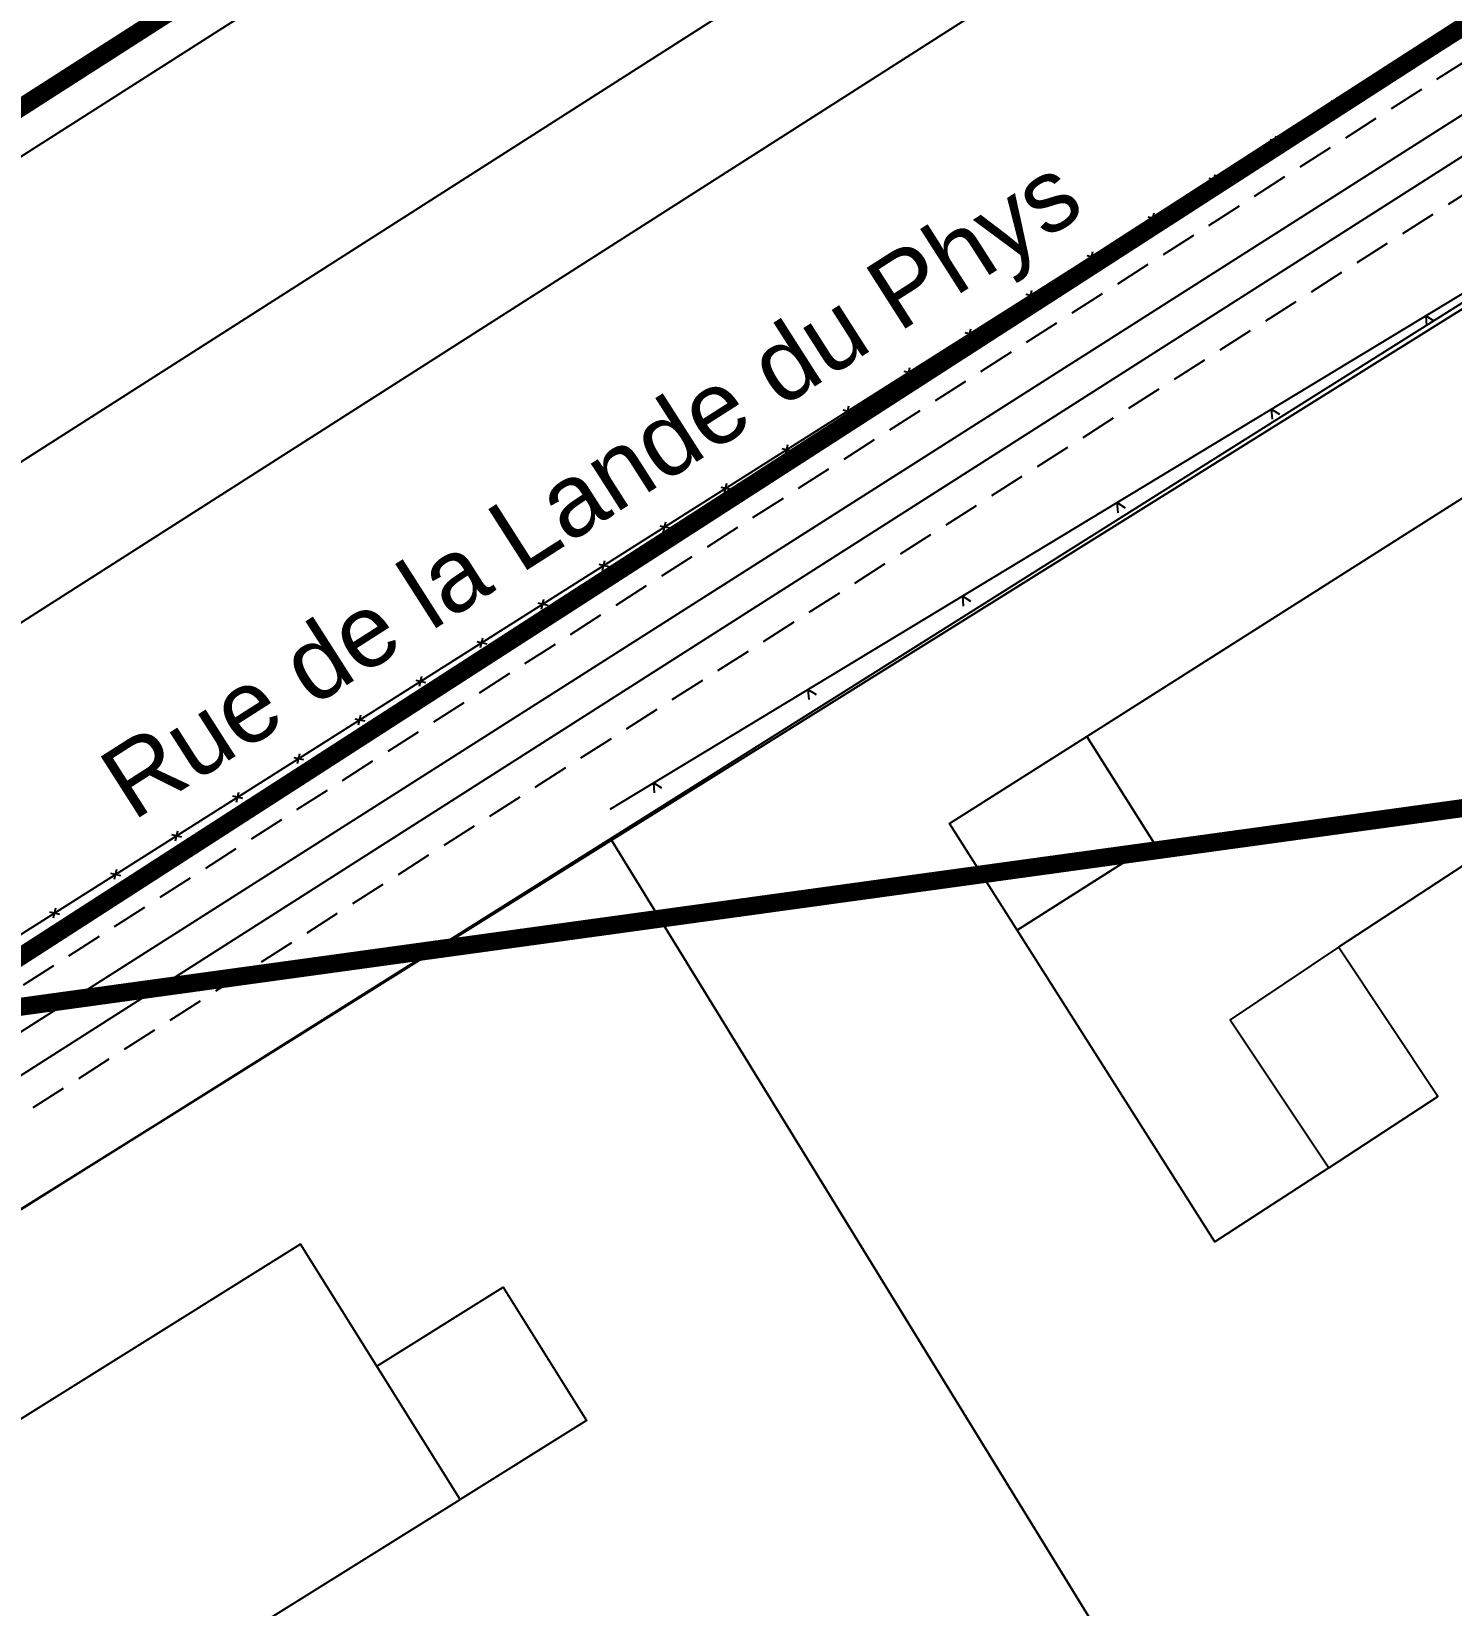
# Model space of a CAD drawing. Header units: metres. Extents: x 394605 to 1395358, y 4171135 to 6406139.
# Drawn here: x 1394079.07 to 1394118.39, y 4172465.47 to 4172509.08 of the extents above; entities that cross this region are included whole.
import ezdxf
from ezdxf.enums import TextEntityAlignment as Align

# ---------------------------------------------------------------- set-up
doc = ezdxf.new("R2010")
doc.units = ezdxf.units.M
doc.header["$LTSCALE"] = 2
doc.linetypes.add('CACHEX2', pattern=[0.75, 0.5, -0.25])
doc.linetypes.add('CONTINU', pattern=[0])
for name, color, linetype in [('T-AEP', 140, 'Continuous'), ('T-ARTERE-ORANGE-AERIENNE APPUIS FT ET EDF', 30, 'CONTINU'), ('T-CARTOUCHE', 7, 'Continuous'), ('T-CLOTURES', 7, 'Continuous'), ('T-FRANCE TELECOM', 3, 'Continuous'), ('T-PLU', 5, 'Continuous'), ('T-SECTION AW', 2, 'Continuous'), ('T-VOIRIE', 7, 'Continuous')]:
    doc.layers.add(name, color=color, linetype=linetype)
doc.styles.add('Arial', font='arial.ttf')

# ---------------------------------------------------------------- blocks, each defined once
blk = doc.blocks.new('GeoCroix')
at = {"color": 0, "linetype": 'ByBlock', "lineweight": -2}
for p, q in [((-0.5, 0.5), (0.5, -0.5)), ((-0.5, -0.5), (0.5, 0.5))]:
    blk.add_line(p, q, dxfattribs=at)
blk = doc.blocks.new('GeoPttA')
blk.add_lwpolyline([(-0.5, 1), (0, 0), (0.5, 1)])

msp = doc.modelspace()

# ---------------------------------------------------------------- linework, layer by layer
at = {"layer": 'T-AEP', "flags": 128}
msp.add_lwpolyline([(1393889.658, 4172359.767), (1394061.031, 4172468.844), (1394126.694, 4172510.724), (1394237.447, 4172581.044), (1394368.74, 4172659.249), (1394398.862, 4172685.299), (1394454.579, 4172702.833), (1394517.405, 4172716.206), (1394594.7, 4172603.372)], dxfattribs=at)
at = {"layer": 'T-ARTERE-ORANGE-AERIENNE APPUIS FT ET EDF', "flags": 128}
msp.add_lwpolyline([(1394492.862, 4172708.91), (1394400.547, 4172683.15), (1394352.754, 4172645.953), (1394238.108, 4172577.467), (1394193.209, 4172548.856), (1394142.061, 4172515.955), (1394095.08, 4172487.53)], dxfattribs=at)
at = {"layer": 'T-CLOTURES', "linetype": 'Continuous', "flags": 128}
msp.add_lwpolyline([(1394050.355, 4172465.593), (1394074.544, 4172481.393), (1394117.651, 4172508.681), (1394138.292, 4172521.834), (1394155.746, 4172533.052), (1394175.663, 4172545.731), (1394193.069, 4172556.862), (1394210.301, 4172567.888), (1394227.206, 4172578.749), (1394245.095, 4172590.146)], dxfattribs=at)
at = {"layer": 'T-CLOTURES', "flags": 128}
msp.add_lwpolyline([(1394062.547, 4172466.234), (1394128.166, 4172507.527)], dxfattribs=at)
at = {"layer": 'T-FRANCE TELECOM', "flags": 128}
msp.add_lwpolyline([(1394236.621, 4172581.837), (1393889.096, 4172360.649)], dxfattribs=at)
at = {"layer": 'T-PLU', "const_width": 0.5, "flags": 128}
for points in [[(1394369.757, 4172654.243), (1394365.616, 4172661.894), (1394358.12, 4172655.73), (1394327.844, 4172641.025), (1394324.28, 4172640.395), (1394312.43, 4172632.88), (1394290.817, 4172619.245), (1394235.1, 4172584.888), (1394146.331, 4172527.028), (1394076.018, 4172481.682)], [(1393969.55, 4172565.188), (1394010.641, 4172501.342), (1394116.37, 4172569.786), (1394135.09, 4172543.08), (1393992.779, 4172451.85), (1393992.779, 4172451.85), (1393966.249, 4172434.902), (1393976.761, 4172418.278), (1394076.018, 4172481.682), (1394203.342, 4172499.228), (1394100.864, 4172432.671), (1394129.343, 4172390.066)]]:
    msp.add_lwpolyline(points, dxfattribs=at)
at = {"layer": 'T-SECTION AW', "color": 45, "flags": 128}
for points in [[(1392848.39, 4171697.49), (1394146.54, 4172526.73), (1394135.9, 4172541.94), (1394110.09, 4172578.74), (1394053.66, 4172659.24), (1394020.07, 4172707.16), (1393947.6, 4172659.11), (1393821.48, 4172576.92)], [(1393775.54, 4172280.62), (1393894.26, 4172356.73), (1393900.89, 4172360.98), (1394062.4, 4172466.22), (1394095.13, 4172486.68), (1394128.47, 4172507.5), (1394238.78, 4172577.57), (1394236.86, 4172580.83), (1394235.07, 4172583.61), (1394235.07, 4172583.61), (1394224.18, 4172576.61), (1394146.54, 4172526.73), (1392848.39, 4171697.49)], [(1394238.78, 4172577.57), (1394128.47, 4172507.5), (1394095.13, 4172486.68), (1394062.4, 4172466.22), (1393900.89, 4172360.98), (1393894.26, 4172356.73), (1393775.54, 4172280.62)], [(1393813.18, 4172336.1), (1393928.61, 4172410.64), (1394055.5, 4172492.13), (1394135.09, 4172543.08), (1394135.9, 4172541.94), (1394146.54, 4172526.73), (1392848.39, 4171697.49)], [(1394135.79, 4172542.08), (1392807.92, 4171692.88)], [(1394139.9, 4172536.21), (1392809.04, 4171685.84)], [(1392809.68, 4171681.9), (1394142.05, 4172533.13)]]:
    msp.add_lwpolyline(points, dxfattribs=at)
for points in [[(1394055.5, 4172492.13), (1394031.89, 4172528.66), (1394110.09, 4172578.74), (1394135.09, 4172543.08), (1394055.5, 4172492.13)], [(1394128.47, 4172507.5), (1394147.75, 4172476.65), (1394114.18, 4172455.66), (1394095.13, 4172486.68), (1394128.47, 4172507.5)], [(1394112.26, 4172481.7), (1394115, 4172477.6), (1394111.84, 4172475.55), (1394106.36, 4172484.18), (1394110.16, 4172486.59), (1394108.29, 4172489.55), (1394118.84, 4172496.24), (1394123.46, 4172489.08), (1394115.26, 4172483.71), (1394112.26, 4172481.7)], [(1394108.29, 4172489.55), (1394110.16, 4172486.59), (1394106.36, 4172484.18), (1394104.49, 4172487.14), (1394108.29, 4172489.55)], [(1394062.4, 4172466.22), (1394095.13, 4172486.68), (1394114.18, 4172455.66), (1394097.67, 4172445.53), (1394081.07, 4172435.47), (1394062.4, 4172466.22)], [(1394115.26, 4172483.71), (1394112.26, 4172481.7), (1394115, 4172477.6), (1394118.01, 4172479.57), (1394115.26, 4172483.71)], [(1394090.94, 4172468.41), (1394086.52, 4172475.48), (1394075.45, 4172468.57), (1394079.87, 4172461.5), (1394090.94, 4172468.41)], [(1394090.94, 4172468.41), (1394088.63, 4172472.1), (1394092.13, 4172474.29), (1394094.44, 4172470.6), (1394090.94, 4172468.41)]]:
    msp.add_lwpolyline(points, close=True, dxfattribs=at)
at = {"layer": 'T-VOIRIE', "linetype": 'CACHEX2', "flags": 128}
for points in [[(1394056.081, 4172468.141), (1394075.007, 4172480.208), (1394118.12, 4172507.84), (1394139.032, 4172521.138), (1394156.244, 4172532.134), (1394176.391, 4172544.787), (1394193.804, 4172555.766), (1394211.368, 4172566.916), (1394227.911, 4172577.532), (1394245.958, 4172589.05)], [(1394056.081, 4172468.141), (1394075.007, 4172480.208), (1394118.12, 4172507.84), (1394139.032, 4172521.138), (1394156.244, 4172532.134), (1394176.391, 4172544.787), (1394193.804, 4172555.766), (1394211.368, 4172566.916), (1394227.911, 4172577.532), (1394245.958, 4172589.05)], [(1394057.606, 4172465.568), (1394076.438, 4172477.562), (1394119.664, 4172505.16), (1394140.562, 4172518.597), (1394157.776, 4172529.719), (1394177.718, 4172542.366), (1394195.194, 4172553.333), (1394212.779, 4172564.594), (1394229.3, 4172574.926), (1394247.72, 4172586.664)], [(1394057.606, 4172465.568), (1394076.438, 4172477.562), (1394119.664, 4172505.16), (1394140.562, 4172518.597), (1394157.776, 4172529.719), (1394177.718, 4172542.366), (1394195.194, 4172553.333), (1394212.779, 4172564.594), (1394229.3, 4172574.926), (1394247.72, 4172586.664)]]:
    msp.add_lwpolyline(points, dxfattribs=at)

# ---------------------------------------------------------------- block references
at = {"layer": 'T-ARTERE-ORANGE-AERIENNE APPUIS FT ET EDF', "xscale": 0.25, "yscale": 0.25, "zscale": 0.25, "rotation": 211.1754596304305}
for p in [(1394117.681, 4172501.204), (1394113.403, 4172498.615), (1394109.125, 4172496.027), (1394104.847, 4172493.439), (1394100.569, 4172490.851), (1394096.291, 4172488.262)]:
    msp.add_blockref('GeoPttA', p, dxfattribs=at)
at = {"layer": 'T-CLOTURES', "xscale": 0.2, "yscale": 0.2, "zscale": 0.2, "rotation": 32.33460724486365}
for p in [(1394116.882, 4172508.194), (1394115.193, 4172507.125), (1394113.503, 4172506.055), (1394111.813, 4172504.985), (1394110.123, 4172503.915), (1394108.433, 4172502.846), (1394106.743, 4172501.776), (1394105.053, 4172500.706), (1394103.363, 4172499.637), (1394101.674, 4172498.567), (1394099.984, 4172497.497), (1394098.294, 4172496.427), (1394096.604, 4172495.358), (1394094.914, 4172494.288), (1394093.224, 4172493.218), (1394091.534, 4172492.148), (1394089.844, 4172491.079), (1394088.155, 4172490.009), (1394086.465, 4172488.939), (1394084.775, 4172487.87), (1394083.085, 4172486.8), (1394081.395, 4172485.73), (1394079.705, 4172484.66)]:
    msp.add_blockref('GeoCroix', p, dxfattribs=at)

# ---------------------------------------------------------------- texts
at = {"layer": 'T-CARTOUCHE', "style": 'Arial'}
msp.add_text('Rue de la Lande du Phys', height=2, rotation=32.5569, dxfattribs=at).set_placement((1394095.09, 4172495.626), align=Align.CENTER)

doc.saveas('drawing.dxf')
